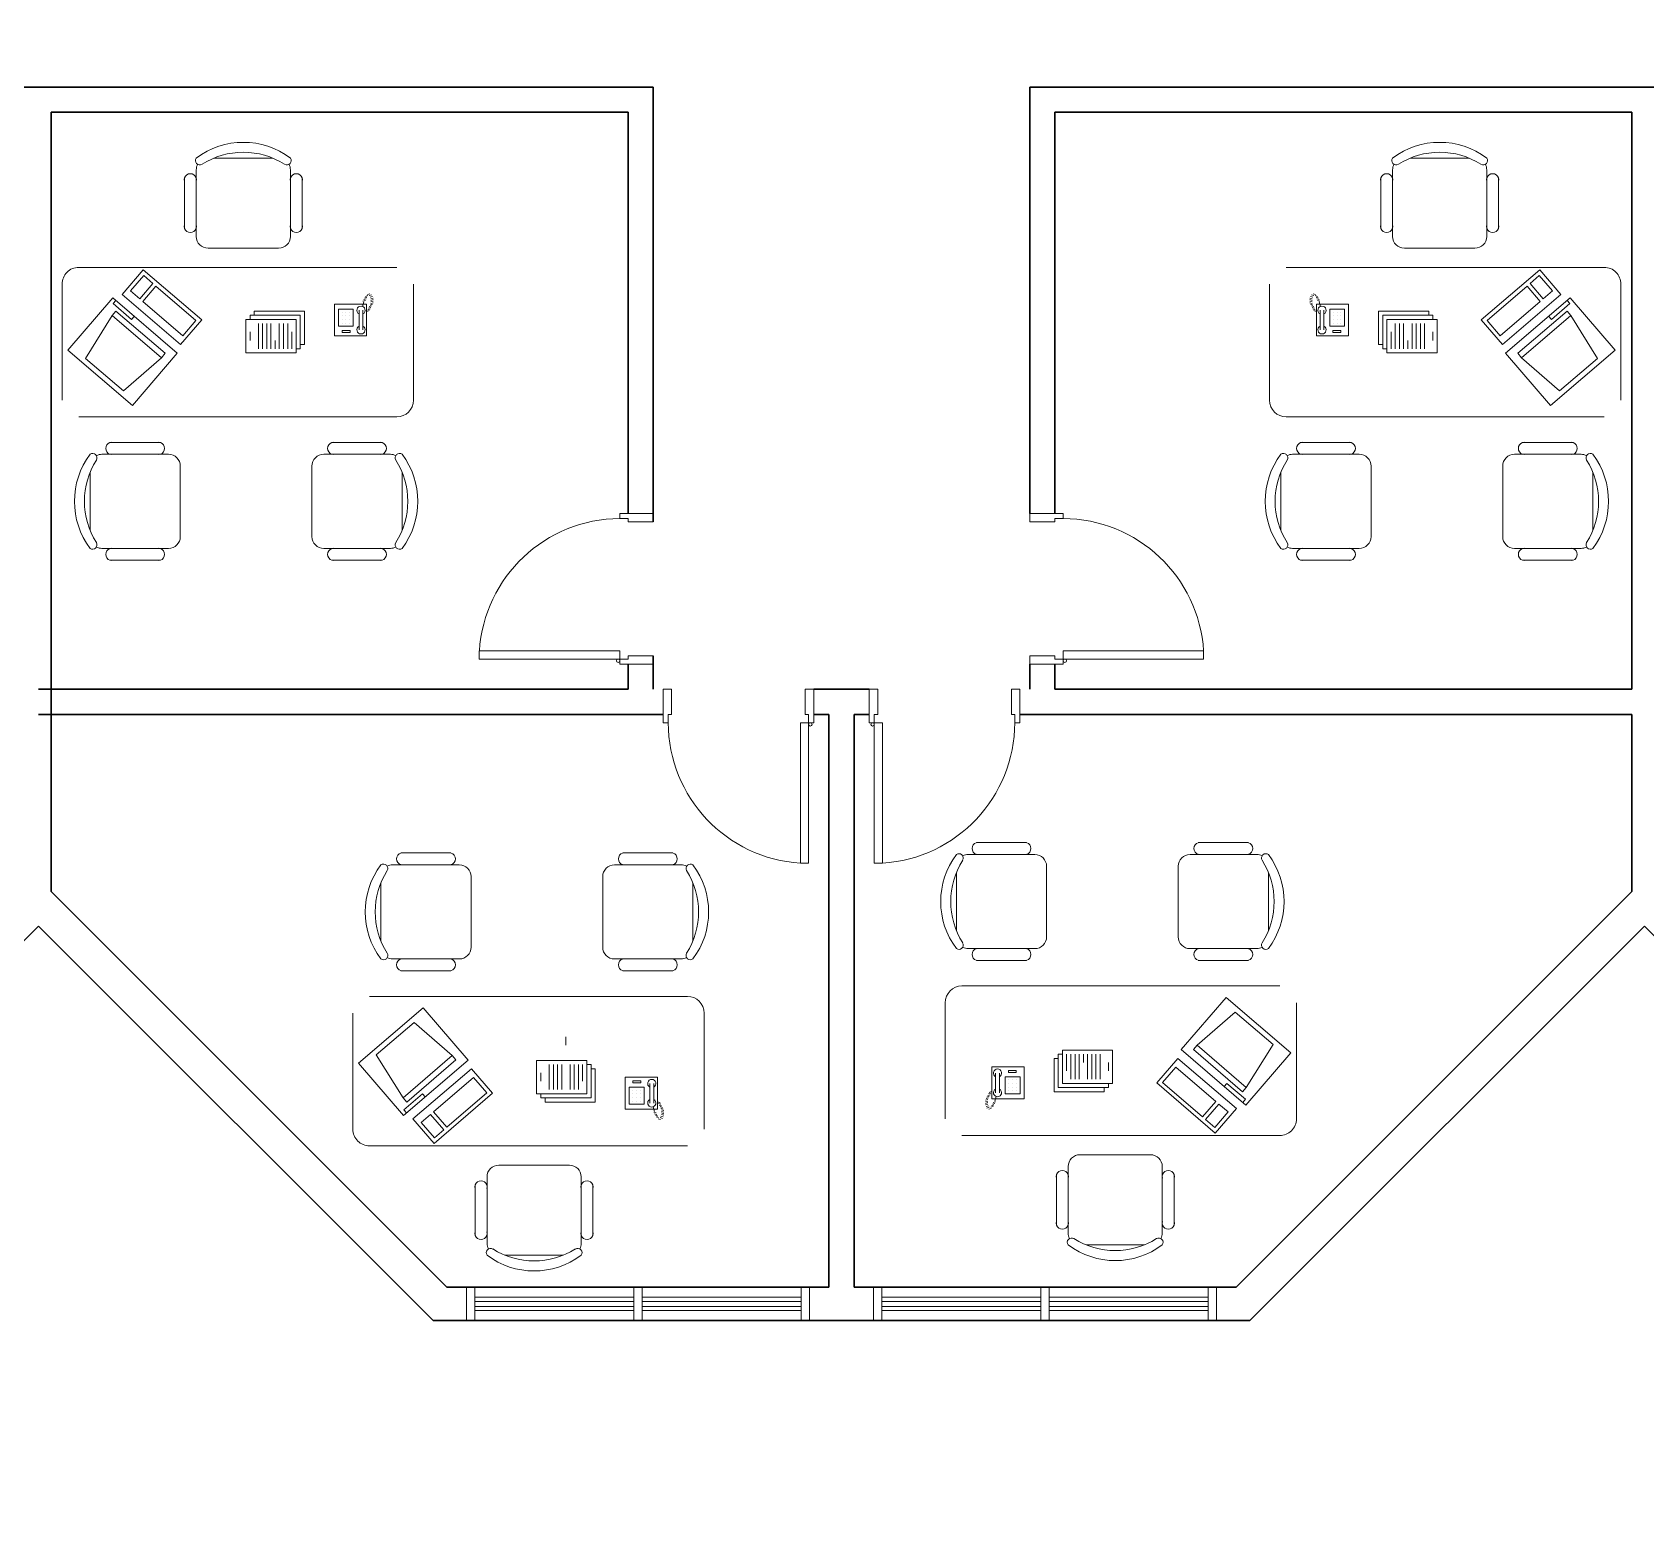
# Model space of a CAD drawing. Extents: x -59 to 582, y -1177 to 100.
# Drawn here: x 229.21 to 238.86, y -248.43 to -239.55 of the extents above; entities that cross this region are included whole.
import ezdxf

# ---------------------------------------------------------------- set-up
doc = ezdxf.new("R2010")
doc.units = 0
doc.header["$LTSCALE"] = 0.15
doc.layers.get('0').update_dxf_attribs({"color": 252})
doc.layers.add('0 sockets', color=252, linetype='Continuous')
for name, color, linetype, lineweight in [('anal', 252, 'Continuous', 20), ('DOOR', 252, 'Continuous', 20), ('sofa', 252, 'Continuous', 9), ('wall', 252, 'Continuous', 30)]:
    doc.layers.add(name, color=color, linetype=linetype, lineweight=lineweight)
doc.styles.add('ROMAND', font='ROMAND.SHX')

# ---------------------------------------------------------------- blocks, each defined once
blk = doc.blocks.new('D90')
at = {"layer": 'DOOR'}
for points in [[(0.03, 0.2), (0.03, 1.04), (0.0783, 1.04), (0.0783, 0.2)], [(0.03, 0.2), (0, 0.2), (0, 0), (0.05, 0), (0.05, 0.15), (0.03, 0.15)], [(0.87, 0.2), (0.9, 0.2), (0.9, 0), (0.85, 0), (0.85, 0.15), (0.87, 0.15)]]:
    blk.add_lwpolyline(points, close=True, dxfattribs=at)
blk.add_circle((0.02, 0.21), 0.01, dxfattribs=at)
blk.add_arc((0.0251, 0.1967), 0.8449, 0.22177, 86.38894, dxfattribs=at)
blk = doc.blocks.new('CHAIR7')
for p, q in [((5.12, 15.04), (17.88, 15.04)), ((0, 9), (0, -9)), ((20, 12), (3, 12)), ((23, -7.44), (23, 7.44)), ((3, -12), (20, -12)), ((5.12, -15), (17.88, -15))]:
    blk.add_line(p, q)
for centre, radius, start, end in [((5.56, 13.54), 1.56, 73.7398, 286.2602), ((17.44, 13.54), 1.56, 253.7398, 106.2602), ((3, 9), 3, 90, 180), ((20, 9), 3, 62.4156, 90), ((22.34, 11.12), 1.1, 53.3099, 212.0274), ((4.82, 0), 19.64, 327.5758, 32.4242), ((7, 0), 20, 323.1301, 36.8699), ((3, -9), 3, 180, 270), ((5.56, -13.5), 1.56, 73.7398, 286.2602), ((17.44, -13.5), 1.56, 253.7398, 106.2602), ((20, -9), 3, 270, 297.5844), ((22.34, -11.12), 1.1, 147.9726, 306.6901)]:
    blk.add_arc(centre, radius, start, end)
blk = doc.blocks.new('RECTANG')
for p, q in [((1, 1), (0, 1)), ((0, 1), (0, 0)), ((1, 0), (1, 1)), ((0, 0), (1, 0))]:
    blk.add_line(p, q)
blk = doc.blocks.new('IBMAT', base_point=(61, 306))
for p, q in [((75, 307), (75, 306)), ((81, 307), (75, 307)), ((81, 306), (81, 307))]:
    blk.add_line(p, q)
at = {"xscale": 21, "yscale": 17, "zscale": 21}
blk.add_blockref('RECTANG', (61, 306), dxfattribs=at)
blk = doc.blocks.new('KEYBOARD', base_point=(60, 294))
for p, xscale, yscale, zscale in [((60, 294), 19, 8, 19), ((61, 295), 13, 5, 13), ((75, 295), 3, 5, 3)]:
    blk.add_blockref('RECTANG', p, dxfattribs=dict(xscale=xscale, yscale=yscale, zscale=zscale))
blk = doc.blocks.new('FNCOMP')
for p, q in [((-6.64, 16.23), (-8.5, 3.5)), ((6.08, 16.23), (-6.64, 16.23)), ((8, 3.5), (6.08, 16.23)), ((-8.5, 3.5), (-8.5, 2.04)), ((8, 3.5), (-8.5, 3.5)), ((-8.5, 2.04), (8, 2.04)), ((8, 2.04), (8, 3.5))]:
    blk.add_line(p, q)
at = {"xscale": 1.033846153846154, "yscale": 1.033846153846154, "zscale": 1.033846153846154}
for name, p in [('IBMAT', (-10.86, 0)), ('KEYBOARD', (-10.05, -10.5))]:
    blk.add_blockref(name, p, dxfattribs=at)
blk = doc.blocks.new('FNPHONE')
for p, q in [((-7.29, 6.54), (-7.29, 1.54)), ((-6.29, 6.54), (-6.29, 1.54)), ((-3.87, 4.85), (-3.87, 4.85)), ((-2.94, 4.85), (-2.94, 4.85)), ((-2, 4.85), (-2, 4.85)), ((-9.1, 0.22), (-9.7, 0.02)), ((-8.9, 0.62), (-9.5, 0.42)), ((-8.7, 1.02), (-9.3, 0.82)), ((-8.5, 1.42), (-9.1, 1.22)), ((-8.3, 1.82), (-8.9, 1.62)), ((-7.14, 0.56), (-7.5, -0.58)), ((-3.87, 3.91), (-3.87, 3.91)), ((-3.87, 2.97), (-3.87, 2.97)), ((-3.87, 2.03), (-3.87, 2.03)), ((-2.94, 3.91), (-2.94, 3.91)), ((-2.94, 2.97), (-2.94, 2.97)), ((-2.94, 2.03), (-2.94, 2.03)), ((-2, 3.91), (-2, 3.91)), ((-2, 2.97), (-2, 2.97)), ((-2, 2.03), (-2, 2.03)), ((-9.3, -0.18), (-9.9, -0.38)), ((-9.3, -0.58), (-9.9, -0.78)), ((-9.3, -0.98), (-9.9, -1.18)), ((-9.3, -1.38), (-9.9, -1.58)), ((-9.1, -1.78), (-9.7, -1.98)), ((-8.9, -2.18), (-9.5, -2.38)), ((-8.43, -2.46), (-9.03, -2.66)), ((-7.9, -1.98), (-8.5, -2.18)), ((-7.7, -1.58), (-8.3, -1.78)), ((-7.5, -1.18), (-8.1, -1.38)), ((-7.3, -0.78), (-7.9, -0.98))]:
    blk.add_line(p, q)
for centre, start, end in [((-6.79, 6.54), 298.4915, 241.5085), ((-6.79, 1.54), 118.4915, 61.5085)]:
    blk.add_arc(centre, 1.05, start, end)
for p, xscale, yscale, zscale in [((-8.21, 0), 8.20528234483245, 8.104073169521023, 8.20528234483245), ((-4.81, 1.25), 3.75, 4.375, 3.75), ((-4.03, 6.72), 2.03125, 0.46875, 2.03125)]:
    blk.add_blockref('RECTANG', p, dxfattribs=dict(xscale=xscale, yscale=yscale, zscale=zscale))
blk = doc.blocks.new('ARCH')
at = {"layer": 'anal'}
for p, q in [((58.3582, 339), (58.3582, 339.1)), ((58.4082, 339.1), (58.4082, 338.9)), ((58.4082, 339.04), (59.3582, 339.04)), ((59.3582, 339.1), (59.3582, 338.9)), ((59.4082, 339.1), (59.4082, 338.9)), ((59.4082, 339.04), (60.3582, 339.04)), ((60.3582, 339.1), (60.3582, 338.9)), ((60.4082, 339), (60.4082, 339.1)), ((60.7918, 339), (60.7918, 339.1)), ((62.8418, 339.1), (60.7918, 339.1)), ((60.8418, 339.1), (60.8418, 338.9)), ((61.7918, 339.04), (60.8418, 339.04)), ((61.7918, 339.1), (61.7918, 338.9)), ((61.8418, 339.1), (61.8418, 338.9)), ((62.7918, 339.04), (61.8418, 339.04)), ((62.7918, 339.1), (62.7918, 338.9)), ((62.8418, 339), (62.8418, 339.1)), ((58.3582, 339), (58.3582, 338.9)), ((58.4082, 339.015), (59.3582, 339.015)), ((58.4082, 339), (58.4082, 338.9)), ((58.4082, 338.985), (59.3582, 338.985)), ((58.4082, 338.96), (59.3582, 338.96)), ((59.4082, 339.015), (60.3582, 339.015)), ((59.4082, 338.985), (60.3582, 338.985)), ((59.4082, 338.96), (60.3582, 338.96)), ((60.3582, 339), (60.3582, 338.9)), ((60.4082, 339), (60.4082, 338.9)), ((60.7918, 339), (60.7918, 338.9)), ((61.7918, 339.015), (60.8418, 339.015)), ((60.8418, 339), (60.8418, 338.9)), ((61.7918, 338.985), (60.8418, 338.985)), ((61.7918, 338.96), (60.8418, 338.96)), ((62.7918, 339.015), (61.8418, 339.015)), ((62.7918, 338.985), (61.8418, 338.985)), ((62.7918, 338.96), (61.8418, 338.96)), ((62.7918, 339), (62.7918, 338.9)), ((62.8418, 339), (62.8418, 338.9)), ((62.8418, 338.9), (60.7918, 338.9))]:
    blk.add_line(p, q, dxfattribs=at)
at = {"layer": 'sofa'}
for p, q in [((58.0409, 344.4032), (58.0409, 345.0976)), ((63.1591, 344.4032), (63.1591, 345.0976)), ((56.0409, 344.3032), (57.9409, 344.3032)), ((65.1591, 344.3032), (63.2591, 344.3032)), ((65.1591, 344.3032), (63.2591, 344.3032)), ((63.2196, 340.9008), (61.3196, 340.9008)), ((57.7791, 340.8389), (59.6791, 340.8389)), ((61.2196, 340.8008), (61.2196, 340.1064)), ((59.7791, 340.7389), (59.7791, 340.0445))]:
    blk.add_line(p, q, dxfattribs=at)
for points in [[(57.9409, 345.1976), (56.0409, 345.1976, 0.414214), (55.9409, 345.0976), (55.9409, 344.4032)], [(63.2591, 345.1976), (65.1591, 345.1976, -0.414214), (65.2591, 345.0976), (65.2591, 344.4032)], [(61.3196, 340.0064), (63.2196, 340.0064, 0.414214), (63.3196, 340.1064), (63.3196, 340.8008)], [(59.6791, 339.9445), (57.7791, 339.9445, -0.414214), (57.6791, 340.0445), (57.6791, 340.7389)]]:
    blk.add_lwpolyline(points, format="xyb", dxfattribs=at)
for points in [[(57.3394, 344.7111), (57.3644, 344.7111), (57.3644, 344.9111), (57.0644, 344.9111), (57.0644, 344.8861)], [(57.3644, 344.7361), (57.3894, 344.7361), (57.3894, 344.9361), (57.0894, 344.9361), (57.0894, 344.9111)], [(63.8356, 344.7361), (63.8106, 344.7361), (63.8106, 344.9361), (64.1106, 344.9361), (64.1106, 344.9111)], [(63.8606, 344.7111), (63.8356, 344.7111), (63.8356, 344.9111), (64.1356, 344.9111), (64.1356, 344.8861)], [(57.0394, 344.6861), (57.3394, 344.6861), (57.3394, 344.8861), (57.0394, 344.8861), (57.0394, 344.6861)], [(57.1144, 344.7111), (57.1144, 344.8611)], [(57.1394, 344.7111), (57.1394, 344.8611)], [(57.1644, 344.7111), (57.1644, 344.8611)], [(57.1894, 344.7111), (57.1894, 344.8611)], [(57.2394, 344.7111), (57.2394, 344.8611)], [(57.2644, 344.7111), (57.2644, 344.8611)], [(57.2894, 344.7111), (57.2894, 344.8611)], [(64.1606, 344.6861), (63.8606, 344.6861), (63.8606, 344.8861), (64.1606, 344.8861), (64.1606, 344.6861)], [(63.9106, 344.7111), (63.9106, 344.8611)], [(63.9356, 344.7111), (63.9356, 344.8611)], [(63.9606, 344.7111), (63.9606, 344.8611)], [(64.0106, 344.7111), (64.0106, 344.8611)], [(64.0356, 344.7111), (64.0356, 344.8611)], [(64.0606, 344.7111), (64.0606, 344.8611)], [(64.0856, 344.7111), (64.0856, 344.8611)], [(57.0644, 344.7611), (57.0644, 344.8111)], [(57.2144, 344.7111), (57.2144, 344.7611)], [(57.3144, 344.7111), (57.3144, 344.8111)], [(63.8856, 344.7111), (63.8856, 344.8111)], [(63.9856, 344.7111), (63.9856, 344.7611)], [(64.1356, 344.7611), (64.1356, 344.8111)], [(58.9527, 340.5973), (58.9527, 340.5473)], [(61.921, 340.493), (61.896, 340.493), (61.896, 340.293), (62.196, 340.293), (62.196, 340.318)], [(62.221, 340.518), (61.921, 340.518), (61.921, 340.318), (62.221, 340.318), (62.221, 340.518)], [(61.946, 340.493), (61.946, 340.393)], [(61.971, 340.493), (61.971, 340.343)], [(61.996, 340.493), (61.996, 340.343)], [(62.021, 340.493), (62.021, 340.343)], [(62.046, 340.493), (62.046, 340.443)], [(62.071, 340.493), (62.071, 340.343)], [(62.096, 340.493), (62.096, 340.343)], [(62.121, 340.493), (62.121, 340.343)], [(62.146, 340.493), (62.146, 340.343)], [(58.7777, 340.4561), (59.0777, 340.4561), (59.0777, 340.2561), (58.7777, 340.2561), (58.7777, 340.4561)], [(59.0777, 340.4311), (59.1027, 340.4311), (59.1027, 340.2311), (58.8027, 340.2311), (58.8027, 340.2561)], [(58.8027, 340.3811), (58.8027, 340.3311)], [(59.1027, 340.4061), (59.1277, 340.4061), (59.1277, 340.2061), (58.8277, 340.2061), (58.8277, 340.2311)], [(58.8527, 340.4311), (58.8527, 340.2811)], [(58.8777, 340.4311), (58.8777, 340.2811)], [(58.9027, 340.4311), (58.9027, 340.2811)], [(58.9277, 340.4311), (58.9277, 340.2811)], [(58.9777, 340.4311), (58.9777, 340.2811)], [(59.0027, 340.4311), (59.0027, 340.2811)], [(59.0277, 340.4311), (59.0277, 340.2811)], [(59.0527, 340.4311), (59.0527, 340.3311)], [(61.896, 340.468), (61.871, 340.468), (61.871, 340.268), (62.171, 340.268), (62.171, 340.293)], [(62.196, 340.443), (62.196, 340.393)]]:
    blk.add_lwpolyline(points, dxfattribs=at)
for centre, start, end in [((57.9409, 344.4032), 270, 0), ((63.2591, 344.4032), 180, 270), ((63.2591, 344.4032), 180, 270), ((61.3196, 340.8008), 90, 180), ((59.6791, 340.7389), 0, 90)]:
    blk.add_arc(centre, 0.1, start, end, dxfattribs=at)
at = {"layer": 'wall'}
for p, q in [((53.325, 346.275), (55.875, 346.275)), ((59.475, 346.275), (55.8, 346.275)), ((59.475, 346.275), (59.475, 343.6755)), ((69.075, 346.275), (61.725, 346.275)), ((61.725, 346.275), (61.725, 343.7255)), ((55.875, 341.4664), (55.875, 346.125)), ((59.325, 346.125), (55.875, 346.125)), ((59.325, 346.125), (59.325, 343.7255)), ((61.875, 346.125), (61.875, 343.7255)), ((65.325, 346.125), (61.875, 346.125)), ((65.325, 346.125), (65.325, 342.675)), ((59.325, 342.8255), (59.325, 342.675)), ((59.475, 342.8755), (59.475, 342.675)), ((61.725, 342.8255), (61.725, 342.675)), ((61.875, 342.8255), (61.875, 342.675)), ((59.325, 342.675), (55.8, 342.675)), ((60.7663, 342.675), (60.4337, 342.675)), ((65.325, 342.675), (61.875, 342.675)), ((59.5337, 342.525), (55.8, 342.525)), ((60.525, 342.525), (60.4337, 342.525)), ((60.525, 342.525), (60.525, 339.1)), ((60.675, 342.525), (60.675, 339.1)), ((60.7663, 342.525), (60.675, 342.525)), ((65.325, 342.525), (61.6663, 342.525)), ((65.325, 342.525), (65.325, 341.4664)), ((58.2414, 339.1), (55.875, 341.4664)), ((65.325, 341.4664), (62.9586, 339.1)), ((55.8, 341.2586), (53.5, 338.9586)), ((55.8, 341.2586), (53.5414, 339)), ((58.1586, 338.9), (55.8, 341.2586)), ((65.4, 341.2586), (63.0414, 338.9)), ((67.7586, 338.9), (65.4, 341.2586)), ((60.525, 339.1), (58.2414, 339.1)), ((62.9586, 339.1), (60.675, 339.1)), ((63.0414, 338.9), (58.1586, 338.9))]:
    blk.add_line(p, q, dxfattribs=at)
at = {"layer": 'DOOR'}
for p, rotation in [((59.475, 342.8255), 90), ((60.4337, 342.675), 180)]:
    blk.add_blockref('D90', p, dxfattribs=dict(at, rotation=rotation))
at = {"layer": 'DOOR', "xscale": -1}
for p, rotation in [((61.725, 342.8255), 270), ((60.7663, 342.675), 180)]:
    blk.add_blockref('D90', p, dxfattribs=dict(at, rotation=rotation))
at = {"layer": 'sofa'}
for name, p, xscale, yscale, zscale, rotation in [('CHAIR7', (57.0243, 345.3122), 0.0234375, 0.0234375, 0.0234375, 90), ('CHAIR7', (64.1757, 345.3122), -0.0234375, 0.0234375, 0.0234375, 270), ('FNCOMP', (56.4364, 344.8495), 0.02343749999997079, 0.02343749999997079, 0.02343749999997079, 139.3987053547845), ('FNCOMP', (64.7636, 344.8495), -0.02343749999997079, 0.0234375, 0.0234375, 220.6012946452155), ('FNPHONE', (57.5685, 344.9773), 0.0234375, 0.0234375, 0.0234375, 180), ('FNPHONE', (63.6315, 344.9773), -0.0234375, 0.0234375, 0.0234375, 180), ('CHAIR7', (56.6474, 343.7985), 0.0234375, 0.0234375, 0.0234375, 180), ('CHAIR7', (57.4344, 343.7985), -0.0234375, 0.0234375, 0.0234375, 180), ('CHAIR7', (63.7656, 343.7985), 0.0234375, 0.0234375, 0.0234375, 180), ('CHAIR7', (64.5526, 343.7985), -0.0234375, 0.0234375, 0.0234375, 180), ('FNCOMP', (58.1746, 340.2926), -0.02343749999997079, 0.0234375, 0.0234375, 40.60129464521547), ('FNCOMP', (62.8241, 340.3545), 0.02343749999997079, 0.02343749999997079, 0.02343749999997079, 319.3987053547845), ('CHAIR7', (58.7625, 339.8299), -0.0234375, 0.0234375, 0.0234375, 90), ('CHAIR7', (62.2362, 339.8918), 0.0234375, 0.0234375, 0.0234375, 270)]:
    blk.add_blockref(name, p, dxfattribs=dict(at, xscale=xscale, yscale=yscale, zscale=zscale, rotation=rotation))
at = {"layer": 'sofa', "yscale": 0.0234375, "zscale": 0.0234375}
for name, p, xscale in [('CHAIR7', (61.826, 341.4056), -0.0234375), ('CHAIR7', (62.6131, 341.4056), 0.0234375), ('CHAIR7', (58.3856, 341.3437), -0.0234375), ('CHAIR7', (59.1727, 341.3437), 0.0234375), ('FNPHONE', (61.692, 340.2267), 0.0234375), ('FNPHONE', (59.3067, 340.1648), -0.0234375)]:
    blk.add_blockref(name, p, dxfattribs=dict(at, xscale=xscale))
blk = doc.blocks.new('WQ')
h = blk.add_hatch(color=6)
h.dxf.hatch_style = 1
h.paths.add_polyline_path([(-126.0911, 5), (-126.0911, -169.5215), (126.0911, -169.5215), (126.0911, 5)])
h.paths.add_polyline_path([(121.0911, 0), (121.0911, -164.5215), (-121.0911, -164.5215), (-121.0911, 0)], flags=16)
at = {"layer": '0 sockets', "color": 3, "style": 'ROMAND'}
blk.add_attdef('ACCESS_CONTROL', (-48.6635, 7.6218), '', height=7.9727, dxfattribs=at)

msp = doc.modelspace()

# ---------------------------------------------------------------- block references
at = {"layer": '0 sockets', "color": 3}
for name, p in [('WQ', (240.1518, -157.7129)), ('ARCH', (173.4482, -586.1533))]:
    msp.add_blockref(name, p, dxfattribs=at)

doc.saveas('drawing.dxf')
